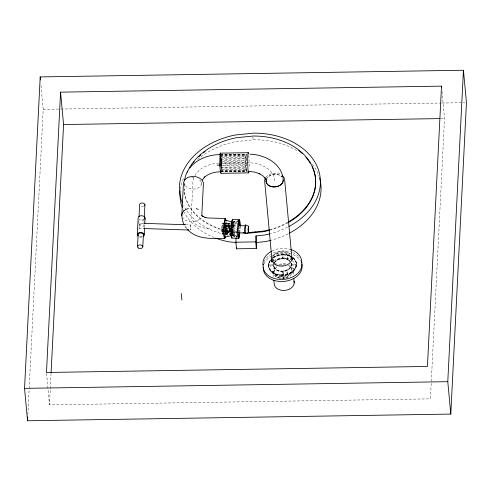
<?xml version="1.0" encoding="UTF-8"?>
<svg xmlns="http://www.w3.org/2000/svg" width="491" height="491" viewBox="0 0 491 491"><rect width="100%" height="100%" fill="white"/><g stroke="black" fill="none" stroke-linecap="round" stroke-linejoin="round"><path stroke-width="0.37" stroke-dasharray="2.46 1.84" d="M246.703 165.43L246.39 155.579A8.605 0.546 89.5 0 0 245.69 157.298A8.605 0.546 89.5 0 0 245.801 168.64L246.206 171.427L246.703 165.43L221.257 165.829L221.177 169.579L246.672 169.18L246.721 168.032M224.485 234.084C219.33 235.152 222.135 225.228 222.675 223.11L232.446 223.43M231.948 232.188L232.531 226.922M232.789 228.475L233.262 225.848L233.084 221.815L232.771 225.78M232.568 236.122L233.262 225.848M239.743 232.863L239.995 227.063M221.294 170.089L221.331 167.94A10.096 0.718 89.1 0 0 220.987 155.825M247.513 171.414L246.267 171.427L245.795 168.64L245.568 158.206L246.052 154.242L246.728 160.98L221.171 161.379L220.95 157.433L246.513 157.028M233.139 230.69L232.74 230.175L232.814 228.413L233.243 228.247M27.864 414.637L29.135 389.381M29.172 388.62L43.214 109.315L40.839 83.703M442.01 91.406L444.527 118.527L430.429 398.852L49.481 404.866L51.058 373.461M138.695 223.442L138.885 219.649M143.789 227.155L143.943 224.117M143.98 223.362L144.25 218.047M144.624 227.143L144.735 224.866M236.116 237.343L236.183 235.956L232.581 235.625M292.661 257.272A13.944 10.194 -5.3 0 1 288.972 273.413L285.566 274.487L281.951 274.892L282.135 271.13A8.813 6.451 -5.3 0 1 273.671 264.802L268.559 264.882L268.608 265.404L273.72 265.324A8.813 6.451 -5.3 0 0 282.184 271.658L286.627 270.725L288.499 269.663A8.813 6.451 -5.3 0 0 291.089 263.379M274.309 262.581A8.813 6.451 -5.3 0 1 282.785 258.192L282.976 254.43L286.56 254.725L289.862 255.694A13.944 10.194 -5.3 0 1 291.053 256.253M293.299 258.272A13.944 10.194 -5.3 0 1 289.015 273.935L285.615 275.015L282 275.42L282.184 271.658M275.058 262.071A8.813 6.451 -5.3 0 1 282.834 258.72L283.025 254.952L286.609 255.246L289.911 256.216A13.944 10.194 -5.3 0 1 291.095 256.781M287.014 274.027L287.223 269.829M287.751 259.334L287.965 255.136M287.063 274.555L287.272 270.357M287.8 259.862L288.014 255.658M201.427 184.266L201.574 182.186M232.973 233.01L232.728 229.911L223.46 229.659M220.821 171.825L246.267 171.427L246.672 169.18M232.746 235.048L232.63 231.279L224.362 231.009M138.947 229.328L139.683 223.865M232.648 222.202L232.9 220.453M222.73 232.163L222.227 234.011M222.282 231.936C224.019 222.914 221.036 223.245 222.282 231.936L229.794 232.182M232.169 234.06L232.501 232.482L224.982 232.237M139.953 226.247L140.125 225.615A2.909 0.761 -72.6 0 0 140.322 223.957L139.99 223.405M232.802 227.069L233.213 223.657M265.864 177.368C269.375 172.85 276.427 171.905 281.275 174.716M272.579 256.572L273.131 255.676M273.211 255.541L274.641 254.068M190.6 224.884L190.465 230.058L190.68 224.933L186.789 224.761M274.788 253.939L276.629 252.791M272.002 251.067C277.654 248.17 284.571 247.538 290.629 249.514M276.856 252.662L278.962 251.908M271.94 173.716L272.413 173.569M279.275 251.809L281.478 251.484M285.915 277.967L287.757 277.39M232.894 221.92L237.797 220.827M232.39 222.208L237.331 221.14M232.679 222.257L237.546 221.232M237.54 221.828L232.562 222.785L232.703 223.773L238.417 222.883M232.458 223.049L237.288 222.165M232.949 224.148L237.742 223.473M274.53 173.311L275.028 173.255M281.877 251.435L284.025 251.533M282.135 271.13L284.424 270.872L288.45 269.136A8.813 6.451 -5.3 0 0 291.175 263.397M285.296 278.164C280.22 279.41 272.806 276.918 272.965 270.774L273.211 272.683L272.352 270.424C275.899 279.048 292.053 277.427 293.495 268.055L293.066 270.455L293.452 274.659M232.789 225.099L237.092 224.645M232.93 225.682L236.711 225.357M232.826 226.682L237.135 226.474M232.047 227.468L236.564 227.376M291.304 265.048L296.417 264.968L296.368 264.44L291.255 264.52M43.214 109.315L60.08 109.051M60.847 109.039L441.145 103.036M441.912 103.024L464.916 102.656M440.691 118.589L444.527 118.527M220.496 154.64L246.052 154.242M220.355 154.837L245.893 154.432M220.655 155.033L246.212 154.628M220.232 155.604L245.758 155.199M220.809 155.985L246.372 155.579M220.14 156.887L245.641 156.482M220.078 158.605L245.568 158.206M221.079 159.268L246.642 158.869M220.06 160.637L245.531 160.238M220.085 162.852L245.537 162.447M220.662 163.233L246.157 162.834A25.403 17.228 2.9 0 1 274.659 180.663M221.171 161.379L221.232 163.62L246.709 163.215M220.895 165.074L245.586 164.688M220.244 167.198L245.678 166.799M221.238 167.861L246.746 167.462M220.367 169.039L245.795 168.64M220.508 170.481L245.942 170.082M221.085 170.868L246.562 170.469M220.668 171.433L246.101 171.034M220.962 171.635L246.421 171.23M232.814 228.413L239.982 228.518M191.637 177.447L193.877 177.509M224.019 223.055L230.782 223.27M223.847 223.319L229.856 223.515M222.675 223.11L222.816 223.583L230.334 223.822M222.171 223.902L230.439 224.172M230.445 224.626L222.926 224.381L222.816 223.583M223.515 224.896L230.279 225.117M225.467 225.173L229.978 225.32M232.967 225.418L236.656 225.541M225.565 225.24L230.076 225.387M223.859 225.295L229.868 225.492M224.903 225.51L230.162 225.682M225.259 225.535L230.518 225.707M223.749 225.688L230.512 225.909M143.304 223.344L139.493 223.221L139.162 227.75L139.358 228.395L143.931 228.542M223.473 225.958L230.236 226.179M223.387 226.099L230.15 226.32M223.65 226.277L230.414 226.498M225.019 226.676L230.279 226.848M225.289 226.824L229.794 226.971M223.571 227.032L230.334 227.253M223.534 227.431L232.55 227.72M223.509 227.885L230.273 228.106M225.271 228.229L231.286 228.425M225.031 228.352L232.544 228.597M223.473 228.781L230.236 229.002M221.723 228.855L223.976 228.929M224.731 228.953L231.494 229.174M224.995 229.248L232.507 229.493M224.933 230.107L232.446 230.347M221.711 230.261L223.964 230.334M224.718 230.359L231.482 230.58M223.479 230.457L230.242 230.678M224.847 230.856L230.107 231.028M222.024 231.077L230.291 231.347M223.245 231.396L230.009 231.617M221.742 231.549L223.994 231.623M224.749 231.648L231.513 231.869M222.092 231.574L230.359 231.844M222.386 231.764L229.905 232.01M222.178 231.869L230.445 232.139M232.053 232.255L237.214 232.421M225.572 232.752L231.586 232.949M225.578 233.207L231.592 233.403M221.926 233.434L224.178 233.507M224.933 233.532L231.697 233.747M222.398 233.741L224.657 233.814M225.406 233.839L231.421 234.035M222.067 233.9L224.319 233.974M225.074 233.998L231.838 234.219M225.234 234.109L231.998 234.33M231.973 229.285L237.227 229.536M232.74 230.175L239.896 230.745M284.479 251.57L286.431 252.055M282.785 258.192L287.143 258.99L288.911 259.985A8.813 6.451 -5.3 0 1 290.242 261.304M282.834 258.72L285.099 258.904L288.96 260.512A8.813 6.451 -5.3 0 1 290.291 261.832M236.975 231.93L229.647 231.261A65.923 48.216 -5.3 0 1 184.119 189.256M237.03 232.531L229.702 231.856A65.923 48.216 -5.3 0 1 184.426 183.18M231.955 231.065L237.208 231.672M232.617 231.85L236.895 232.458M231.998 232.691L237.251 233.624M232.458 233.323L236.705 234.158M232.691 234.195L236.76 235.121M232.261 234.483L237.89 235.846M232.832 235.238L236.926 236.318M232.752 235.447L236.938 236.588M232.329 235.649L237.135 237.018M232.538 235.784L236.687 236.975M286.91 252.196L288.542 253.025M288.99 253.276L290.224 254.375M291.108 257.008C286.94 252.356 277.268 252.963 273.027 257.916A13.944 10.194 -5.3 0 1 291.083 256.615M184.843 225.995L186.678 228.425M185.592 227.186L187.034 228.843M283.264 278.366L282.791 276.292L283.055 271.063L283.786 278.956M232.587 223.896L232.697 224.7M291.12 263.053L291.85 270.922M273.125 258.923L273.327 261.126M273.671 264.802L274.266 271.204M273.027 271.222L273.585 277.225M252.859 136.909L253.129 139.843M236.183 235.956L236.318 237.423M184.205 185.402L184.15 184.806A65.923 48.216 -5.3 0 1 184.37 182.584M46.547 373.228L49.481 404.866M221.232 163.62L221.257 165.829M292.004 260.488A12.723 9.304 -5.3 0 1 292.12 273.076A12.723 9.304 -5.3 0 1 275.04 274.991A12.723 9.304 -5.3 0 1 271.946 262.734M274.064 260.77A12.723 9.304 -5.3 0 1 290.795 259.702M291.071 263.213A8.813 6.451 -5.3 0 1 283.319 271.419A8.813 6.451 -5.3 0 1 273.702 265.158M274.088 263.483A8.813 6.451 -5.3 0 1 281.668 258.622A8.813 6.451 -5.3 0 1 290.273 261.666M293.287 258.106A13.944 10.194 -5.3 0 1 292.403 271.769A13.944 10.194 -5.3 0 1 273.861 273.401A13.944 10.194 -5.3 0 1 270.713 260.095M292.673 257.437A13.944 10.194 -5.3 0 1 292.796 271.235A13.944 10.194 -5.3 0 1 274.082 273.334A13.944 10.194 -5.3 0 1 270.694 259.905M273.008 257.75A13.944 10.194 -5.3 0 1 291.065 256.419M285.94 278.004A10.066 7.359 -5.3 0 0 289.899 276.175L291.574 274.622A10.066 7.359 -5.3 0 0 291.949 267.233L290.426 265.729A10.066 7.359 -5.3 0 0 288.954 264.833M284.013 278.366A10.066 7.359 -5.3 0 1 274.088 274.751A10.066 7.359 -5.3 0 1 275.617 266.435M278.962 264.508A10.066 7.359 -5.3 0 1 286.026 263.888M263.937 261.783A19.474 14.239 -5.3 0 1 270.388 254.559M273.426 252.963A19.474 14.239 -5.3 0 1 291.586 252.184M292.845 252.656A19.474 14.239 -5.3 0 1 299.688 257.775M282 275.42A13.944 10.194 -5.3 0 1 270.725 260.261M273.045 258.106A13.944 10.194 -5.3 0 1 283.025 254.952M277.237 264.459A8.813 6.451 -5.3 0 1 274.463 255.67A8.813 6.451 -5.3 0 1 286.597 253.111A8.813 6.451 -5.3 0 1 289.371 261.899M283.878 264.999A8.813 6.451 -5.3 0 1 281.595 265.257M287.732 265.392A8.813 6.451 -5.3 0 1 290.071 274.659A8.813 6.451 -5.3 0 1 277.157 276.108A8.813 6.451 -5.3 0 1 277.071 266.588M279.631 265.257A8.813 6.451 -5.3 0 1 285.645 264.778M291.194 263.569A8.813 6.451 -5.3 0 1 281.773 271.296A8.813 6.451 -5.3 0 1 274.07 263.286M274.328 262.746A8.813 6.451 -5.3 0 1 282.037 258.395A8.813 6.451 -5.3 0 1 290.255 261.47M264.127 263.827A19.474 14.239 -5.3 0 1 271.75 255.909M272.358 255.59A19.474 14.239 -5.3 0 1 290.463 253.816M293.035 254.7A19.474 14.239 -5.3 0 1 300.602 260.911M220.925 156.457A10.096 0.608 88.4 0 1 221.331 167.94M281.951 274.892A13.944 10.194 -5.3 0 1 270.676 259.739M272.996 257.585A13.944 10.194 -5.3 0 1 282.976 254.43M266.275 179.737A8.605 6.285 -6.2 0 1 273.143 174.532A8.605 6.285 -6.2 0 1 281.883 176.901A8.605 6.291 -5.3 0 0 273.137 174.452A8.605 6.291 -5.3 0 0 266.263 179.602M277.347 277.961A10.066 7.359 -5.3 0 1 289.524 276.599M199.536 219.152A10.066 6.856 -2.2 0 1 192.687 221.705L190.06 221.668A10.096 6.88 -2.2 0 1 182.713 217.93M232.605 224.485A5.818 0.675 -88.1 0 1 232.231 233.698M225.866 222.214A8.543 0.988 -88.1 0 1 225.314 235.735M226.069 221.674A10.084 1.166 -88.1 0 1 225.657 235.293M240.105 226.075A9.378 1.08 -88.1 0 1 239.909 232.102M144.201 218.513A2.651 1.798 2.9 0 1 142.114 219.87A2.651 1.798 2.9 0 1 139.401 219.023M143.74 206.337A2.651 1.798 2.9 0 1 140.524 206.103M142.23 236.324A2.651 1.798 2.9 0 1 139.591 236.367M144.219 219.722A3.486 2.363 2.9 0 1 139.303 219.802M141.881 237.061A3.486 2.363 2.9 0 1 139.217 236.865M209.491 228.499A18.94 13.852 -5.3 0 1 191.3 214.898L192.883 183.37A25.52 18.664 -5.3 0 1 194.583 176.257M248.796 155.389A10.096 0.718 89.1 0 1 249.133 167.499M194.915 175.637A25.52 18.664 -5.3 0 1 219.238 163.233M288.229 233.759A70.667 51.684 -5.3 0 1 271.259 240.222M214.26 237.589A70.667 51.684 -5.3 0 1 184.254 212.18M183.929 211.517A70.667 51.684 -5.3 0 1 183.02 209.51M180.387 189.188A70.667 51.684 -5.3 0 1 183.407 178.589M197.677 159.593A70.667 51.684 -5.3 0 1 235.729 141.617L254.08 139.745A70.667 51.684 -5.3 0 1 298.123 151.357M312.448 164.166A70.667 51.684 -5.3 0 1 319.052 176.429M287.616 227.161A70.667 51.684 -5.3 0 1 270.651 233.624M228.247 235.226A70.667 51.684 -5.3 0 1 225.234 234.588M224.485 234.41A70.667 51.684 -5.3 0 1 187.139 211.314M186.279 210.08A70.667 51.684 -5.3 0 1 183.646 205.582M287.929 222.816A65.923 48.216 -5.3 0 1 270.216 230.095M287.873 222.214A65.923 48.216 -5.3 0 1 270.16 229.5M199.622 179.902A8.605 5.824 4.1 0 1 199.788 187.01L196.302 188.747A8.605 5.824 4.1 0 1 184.395 183.787"/><path stroke-width="0.74" d="M238.743 238.405L231.623 238C230.647 231.955 230.61 225.332 232.384 219.465L239.221 219.692M231.384 237.196L231.304 224.639M231.801 220.993L231.77 223.178L231.979 222.405M220.52 153.395A10.096 0.608 88.4 0 0 220.097 154.696C220.152 160.882 219.195 167.37 220.962 173.317L248.606 172.881M24.55 388.363L40.207 76.921L463.443 70.244L466.45 102.637L450.793 414.079L27.557 420.756L24.55 388.363L447.786 381.685L450.793 414.079M27.557 420.756L27.748 416.933M60.571 92.148L46.473 372.473L427.428 366.458L441.519 86.134L60.571 92.148L63.572 124.542L51.095 372.7M137.29 234.845L138.131 218.145A3.486 2.363 2.9 0 1 142.292 215.788A3.486 2.363 2.9 0 1 144.722 219.225M137.523 246.746L138.124 234.827M139.039 216.654L139.628 204.839A2.651 1.798 2.9 0 1 142.795 203.047A2.651 1.798 2.9 0 1 144.649 205.661M142.807 246.66L143.409 234.747M144.286 217.31L144.919 204.759M144.244 234.735L144.587 227.904M144.814 223.344L145.078 218.035M184.094 224.798L182.499 220.576L181.817 215.635L183.425 183.652C184.193 174.017 201.273 174.274 203.446 183.063L201.764 215.88M269.909 233.82A70.667 51.684 -5.3 0 1 264.71 235.011L256.014 235.901L256.621 242.499L256.32 248.489L236.484 248.802L235.87 242.204L236.079 238.037M236.484 248.802L236.552 247.415M256.32 248.489L255.707 241.891L256.014 235.901M447.786 381.685L463.443 70.244M184.463 180.786L185.475 175.852L187.519 171.212M220.232 155.604L220.207 166.492M231.193 235.833L231.335 233.888M232.286 220.772L232.384 219.465L232.66 219.649M240.007 226.333L239.669 221.416L239.203 220.52C237.589 225.866 237.619 231.899 238.509 237.411L239.295 236.183L239.743 232.863L237.607 232.556M231.071 233.992L231.243 232.562M291.703 259.776L291.93 258.358L284.67 180.056L284.093 177.717L282.03 175.244M272.198 257.493L271.474 261.795L271.946 259.751M264.962 179.062L264.649 180.983L271.91 259.285M231.016 231.801L231.206 230.979M220.981 172.875L220.962 173.317M290.868 261.629L291.593 260.273M231.899 238.184L232.194 237.724M202.31 180.056L204.857 176.846L204.035 177.607C208.534 173.464 214.788 171.69 220.821 171.825M189.636 168.082L192.312 165.172M289.414 263.299L290.592 262.084M193.135 164.411C200.488 157.666 210.627 154.536 220.496 154.64M287.425 264.655L289.009 263.673M271.413 251.398C266.429 253.822 262.157 259.18 263.041 264.968M285.038 265.613L286.947 264.925M224.78 237.122L231.844 235.582M238.043 220.987L239.455 220.68M238.252 221.686L239.669 221.416M238.417 222.883L239.841 222.662M282.429 266.079L284.547 265.766M237.81 224.565L239.958 224.338M256.621 242.499L265.324 241.609A70.667 51.684 -5.3 0 0 270.523 240.418M217.139 165.172L220.146 165.086M63.572 124.542L439.924 118.601M220.428 153.149L248.231 152.713M235.87 242.204L255.707 241.891M225.259 218.532L207.828 217.961L204.993 217.445L205.809 217.716L202.734 216.218M238.129 225.59L245.506 225.829M144.072 223.368L186.021 224.737M143.931 228.542L188.937 230.009M224.749 238.657C212.345 238.295 196.695 239.896 187.513 229.395M279.778 266.036L281.969 266.134M250.066 154.205C264.747 154.524 282.239 163.706 283.227 179.933A8.605 6.285 -6.2 0 1 273.935 186.979A8.605 6.285 -6.2 0 1 266.275 179.737M249.385 171.402L254.878 172.145L259.917 173.894L259.144 173.513L263.004 175.925L265.766 178.945L264.901 177.742L265.741 179.313M242.861 232.47L245.07 232.673M239.24 232.734L246.599 233.409L263.716 231.66A65.923 48.216 -5.3 0 0 269.498 230.297M230.414 235.428L231.856 235.557M236.073 242.486L228.861 241.83A70.667 51.684 -5.3 0 1 215.641 238.123M238.123 234.44L239.534 234.716M237.89 235.846L239.295 236.183M277.28 265.478L279.385 266.005M237.632 236.779L239.025 237.159M225.222 220.066L232.194 222.073M290.629 249.514C296.441 250.969 301.818 255.989 301.695 262.311M245.531 224.964L248.464 226.13M196.148 208.546L198.358 209.473M275.113 264.446L276.979 265.392M273.426 263.016L274.899 264.324M201.936 215.524L202.943 216.684L202.347 215.997M187.605 229.487L188.526 230.555M272.345 261.298L273.297 262.888M291.593 256.468L292.01 259.076L291.967 258.628M291.973 258.168L292.624 259.42L291.764 257.167M231.138 226.959L231.298 227.48M271.928 259.414L272.278 261.169M220.508 170.481L220.668 171.433M441.519 86.134L441.661 87.644M293.802 278.409L294.219 282.914M273.861 280.226L274.144 283.233A10.066 7.359 -5.3 0 0 285.124 290.377A10.066 7.359 -5.3 0 0 293.974 281.005M255.578 231.887L255.633 232.482M246.936 233.372L246.875 232.771L263.661 231.058A65.923 48.216 -5.3 0 0 269.442 229.696M181.277 293.44L181.891 300.038M40.207 76.921L40.489 79.935M301.456 261.194A19.474 14.239 -5.3 0 1 283.319 279.41A19.474 14.239 -5.3 0 1 263.274 263.998M220.097 154.696A10.096 0.718 89.1 0 1 220.619 153.395M301.842 263.955A19.474 14.239 -5.3 0 1 284.019 281.411A19.474 14.239 -5.3 0 1 263.28 267.534M225.375 237.012A10.084 1.166 -88.1 0 1 223.89 234.845A10.084 1.166 -88.1 0 1 224.436 221.263A10.084 1.166 -88.1 0 1 226.02 221.06M283.227 179.933A8.605 6.291 -5.3 0 1 273.923 186.905A8.605 6.291 -5.3 0 1 266.263 179.602M181.823 215.635A10.096 6.88 -2.2 0 1 188.452 208.454M245.402 225.989A3.437 0.399 -88.1 0 1 245.696 226.191M245.23 232.611A3.437 0.399 -88.1 0 1 245.009 229.886A3.437 0.399 -88.1 0 1 245.291 226.382M225.05 236.711A8.543 0.988 -88.1 0 1 224.037 227.947A8.543 0.988 -88.1 0 1 225.694 220.968M245.574 232.857A4.302 0.497 -88.1 0 1 244.96 232.194A4.302 0.497 -88.1 0 1 245.101 226.676A4.302 0.497 -88.1 0 1 245.764 225.418M138.259 235.293A2.651 1.798 2.9 0 1 140.948 232.998A2.651 1.798 2.9 0 1 143.139 235.649M137.867 236.018A3.486 2.363 2.9 0 1 138.591 232.881A3.486 2.363 2.9 0 1 143.286 233.225A3.486 2.363 2.9 0 1 143.378 236.423M239.817 233.237A9.378 1.08 -88.1 0 1 238.037 236.061A9.378 1.08 -88.1 0 1 238.632 221.232A9.378 1.08 -88.1 0 1 240.105 226.075M248.937 171.334A10.096 0.718 89.1 0 1 247.71 163.19A10.096 0.718 89.1 0 1 248.618 153.867M312.061 166.486A65.923 48.216 -5.3 0 1 288.567 222.448M191.484 165.314A65.923 48.216 -5.3 0 1 192.343 164.098M193.245 162.908A65.923 48.216 -5.3 0 1 194.184 161.735M198.695 156.893A65.923 48.216 -5.3 0 1 200.942 154.861M203.311 152.916A65.923 48.216 -5.3 0 1 205.164 151.523M298.724 150.522A65.923 48.216 -5.3 0 1 302.192 153.438M305.813 157.132A65.923 48.216 -5.3 0 1 310.208 163.086M288.512 221.846A65.923 48.216 -5.3 0 0 312.927 167.947A65.923 48.216 -5.3 0 0 253.172 136.025L236.054 137.775A65.923 48.216 -5.3 0 0 187.243 172.267M319.481 177.791A70.667 51.684 -5.3 0 1 289.58 233.059M182.235 207.484A70.667 51.684 -5.3 0 1 180.215 190.612M288.972 226.455A70.667 51.684 -5.3 0 0 317.916 168.37A70.667 51.684 -5.3 0 0 253.466 133.147L235.115 135.019A70.667 51.684 -5.3 0 0 182.413 202.912M248.078 229.524C248.593 238.939 249.047 219.545 248.078 229.524M138.419 248.004A2.651 1.798 2.9 0 0 142.764 247.126A2.651 1.798 2.9 0 0 139.321 244.972A2.651 1.798 2.9 0 0 138.419 248.004"/></g></svg>
